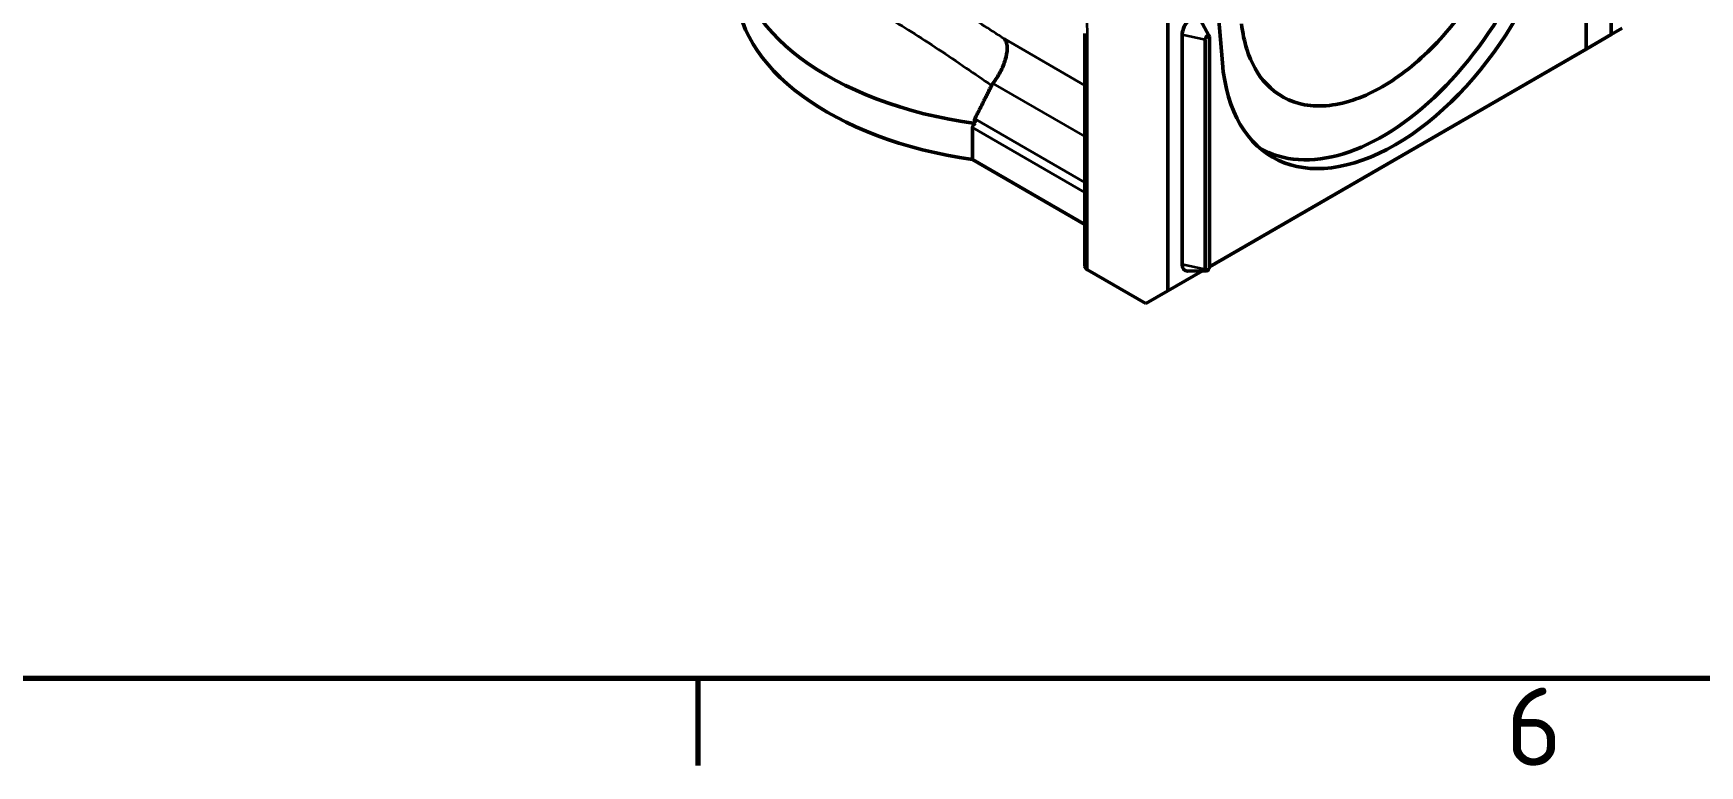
# Model space of a CAD drawing. Header units: millimetres. Extents: x 0 to 1485, y 0 to 1050.
# Drawn here: x 296.8 to 483.5, y 15.3 to 97.3 of the extents above; entities that cross this region are included whole.
import ezdxf

# ---------------------------------------------------------------- set-up
doc = ezdxf.new("R2010")
doc.units = ezdxf.units.MM
doc.header["$LTSCALE"] = 2.5
for name, color, linetype, lineweight in [('Rahmen (ISO)', 7, 'Continuous', 70), ('Sichtbar (ISO)', 7, 'Continuous', 50), ('Sichtbar schmal (ISO)', 7, 'Continuous', 35)]:
    doc.layers.add(name, color=color, linetype=linetype, lineweight=lineweight)
doc.styles.add('Notiztext (DIN)', font='isocpeur.ttf')

# ---------------------------------------------------------------- blocks, each defined once
blk = doc.blocks.new('Ränder Standardrahmen')
at = {"layer": 'Rahmen (ISO)'}
blk.add_line((148.5, 10), (148.5, 6.1), dxfattribs=at)
at = {"layer": 'Rahmen (ISO)', "flags": 128}
blk.add_lwpolyline([(10, 10), (10, 410), (584, 410), (584, 10), (10, 10)], dxfattribs=at)
at = {"layer": 'Rahmen (ISO)', "insert": (184.703, 6.1), "char_height": 3.5, "attachment_point": 7, "style": 'Notiztext (DIN)'}
blk.add_mtext('6', dxfattribs=at)

msp = doc.modelspace()

# ---------------------------------------------------------------- linework, layer by layer
at = {"layer": 'Sichtbar (ISO)'}
for p, q in [((473.592, 128.953), (473.592, 97.11)), ((470.763, 95.477), (470.763, 127.32)), ((423.918, 111.046), (423.918, 68.43)), ((430.013, 93.942), (428.593, 110.628)), ((414.621, 97.255), (414.621, 71.179)), ((425.509, 71.39), (425.509, 97.11)), ((428.55, 96.943), (427.525, 98.806)), ((473.592, 97.11), (470.763, 95.477)), ((473.592, 97.11), (474.829, 97.824)), ((428.101, 70.845), (428.101, 96.565)), ((428.573, 96.838), (428.573, 71.118)), ((428.573, 71.118), (470.763, 95.477)), ((402.017, 86.727), (402.017, 83.116)), ((402.017, 83.116), (414.621, 75.839)), ((414.914, 70.771), (421.443, 67.001)), ((423.918, 68.43), (427.793, 70.668)), ((428.234, 70.677), (426.109, 70.633)), ((421.443, 67.001), (423.918, 68.43))]:
    msp.add_line(p, q, dxfattribs=at)
for centre, major_axis, start_param, end_param in [((449.373, 107.214), (-13.75, -23.816), 5.5911625, 8.5460044), ((447.959, 108.03), (-13.663, -23.664), 6.2728785, 8.5460044), ((410.483, 106.806), (-35, 0), 6.2597022, 7.6197773), ((410.483, 102.723), (-35, 0), 0, 1.3264977), ((426.569, 97.722), (0.75, 1.299), 5.9471685, 8.6393798), ((428.337, 96.701), (0.167, 0.289), 5.4977871, 8.6393798), ((415.621, 71.179), (-1, 0), 0, 0.7853982), ((426.569, 72.002), (-0.75, -1.299), 5.4977871, 6.6192021), ((428.337, 70.982), (-0.167, -0.289), 5.4977871, 8.6393798)]:
    msp.add_ellipse(centre, major_axis=major_axis, ratio=0.5773503, start_param=start_param, end_param=end_param, dxfattribs=at)
for points, knots in [([(432.167, 98.318), (432.281, 97.304), (432.478, 96.352), (433.247, 93.917), (433.985, 92.605), (436.097, 90.355), (437.551, 89.568), (440.987, 88.947), (442.958, 89.167), (446.947, 90.607), (448.918, 91.741), (452.821, 94.823), (454.715, 96.769), (458.202, 101.312), (459.745, 103.889), (462.091, 109.083), (462.917, 111.641), (463.553, 114.943), (463.672, 115.757), (463.752, 116.553)], [-13.0775673, -13.0775673, -13.0775673, -13.0775673, -12.2782383, -12.2782383, -10.8639798, -10.8639798, -9.1619318, -9.1619318, -7.3760583, -7.3760583, -5.7181179, -5.7181179, -4.0087032, -4.0087032, -2.2235158, -2.2235158, -0.5556664, -0.5556664, 0, 0, 0, 0]), ([(405.596, 96.637), (405.597, 96.636), (405.598, 96.636), (405.698, 96.509), (405.775, 96.352), (405.876, 95.98), (405.9, 95.767), (405.894, 95.16), (405.824, 94.74), (405.56, 93.849), (405.369, 93.387), (404.89, 92.48), (404.607, 92.044), (404.295, 91.648)], [-0.0012745, -0.0012745, -0.0012745, -0.0012745, 0, 0, 0.1986955, 0.1986955, 0.3976545, 0.3976545, 0.7109895, 0.7109895, 1.0216115, 1.0216115, 1.3314855, 1.3314855, 1.3314855, 1.3314855]), ([(402.017, 86.727), (402.017, 86.779), (402.028, 86.828), (402.07, 86.919), (402.101, 86.96), (402.199, 87.06), (402.278, 87.11), (402.36, 87.15)], [0, 0, 0, 0, 0.03791373, 0.03791373, 0.07582746, 0.07582746, 0.13737961, 0.13737961, 0.13737961, 0.13737961]), ([(402.36, 87.15), (402.337, 87.195), (402.316, 87.24), (402.277, 87.34), (402.259, 87.395), (402.239, 87.508), (402.234, 87.566), (402.253, 87.651), (402.261, 87.674), (402.272, 87.695)], [1.3301498, 1.3301498, 1.3301498, 1.3301498, 1.36530741, 1.36530741, 1.40800178, 1.40800178, 1.45069615, 1.45069615, 1.46493826, 1.46493826, 1.46493826, 1.46493826])]:
    msp.add_open_spline(points, degree=3, knots=knots, dxfattribs=at)
for points, degree in [([(404.295, 91.648), (404.24, 91.578), (404.194, 91.505), (404.157, 91.429)], 3), ([(404.157, 91.429), (403.256, 89.613), (402.272, 87.695)], 2)]:
    msp.add_open_spline(points, degree=degree, dxfattribs=at)
at = {"layer": 'Sichtbar schmal (ISO)'}
for p, q in [((425.509, 97.11), (428.101, 96.565)), ((414.621, 91.427), (405.596, 96.637)), ((414.914, 70.771), (414.914, 96.847)), ((404.295, 91.648), (414.621, 85.686)), ((402.017, 86.727), (414.621, 79.45)), ((414.621, 80.565), (402.272, 87.695)), ((425.509, 71.39), (428.101, 70.845))]:
    msp.add_line(p, q, dxfattribs=at)
msp.add_ellipse((415.621, 97.255), major_axis=(-1, 0), ratio=0.5773503, start_param=0, end_param=0.7853982, dxfattribs=at)
for points, knots in [([(414.914, 96.847), (414.914, 97.609), (414.864, 98.403), (414.655, 100.042), (414.493, 100.889), (414.008, 102.768), (413.661, 103.798), (412.884, 105.608), (412.492, 106.385), (411.881, 107.423), (411.698, 107.716), (411.151, 108.54), (410.767, 109.057), (409.961, 110.024), (409.542, 110.472), (408.372, 111.577), (407.593, 112.16), (406.828, 112.602)], [0, 0, 0, 0, 0.5596326, 0.5596326, 1.1276931, 1.1276931, 1.7997355, 1.7997355, 2.3167457, 2.3167457, 2.5225392, 2.5225392, 2.9083571, 2.9083571, 3.2941751, 3.2941751, 3.9437307, 3.9437307, 3.9437307, 3.9437307]), ([(405.596, 96.637), (404.745, 97.182), (403.899, 97.724), (403.06, 98.259), (400.817, 99.69), (398.622, 101.076), (395.385, 103.047), (394.307, 103.691), (393.248, 104.309)], [2.8465941, 2.8465941, 2.8465941, 2.8465941, 3.5013406, 3.5013406, 3.5013406, 5.2520109, 5.2520109, 6.1415005, 6.1415005, 6.1415005, 6.1415005]), ([(389.695, 100.669), (391.467, 99.698), (393.297, 98.613), (397.169, 96.17), (399.213, 94.803), (401.323, 93.367), (402.255, 92.732), (403.2, 92.085), (404.157, 91.429)], [-6.8983728, -6.8983728, -6.8983728, -6.8983728, -5.2520109, -5.2520109, -3.5013406, -3.5013406, -3.5013406, -2.727576, -2.727576, -2.727576, -2.727576])]:
    msp.add_open_spline(points, degree=3, knots=knots, dxfattribs=at)

# ---------------------------------------------------------------- block references
at = {"xscale": 2.5, "yscale": 2.5, "zscale": 2.5}
msp.add_blockref('Ränder Standardrahmen', (0, 0), dxfattribs=at)

doc.saveas('drawing.dxf')
